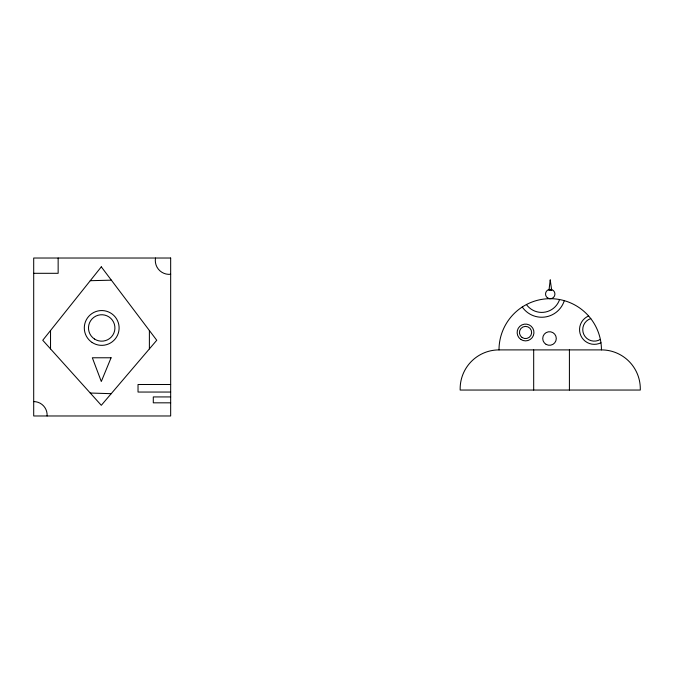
<?xml version="1.0" encoding="UTF-8"?>
<svg xmlns="http://www.w3.org/2000/svg" width="674" height="674" viewBox="0 0 674 674"><rect width="100%" height="100%" fill="white"/><g stroke="black" fill="none" stroke-linecap="round" stroke-linejoin="round"><path stroke-width="1.01" d="M90.249 280.704L111.362 280.165M33.7 273.307L58.149 273.307L58.149 258.024M499.004 349.899L601.452 349.899A38.848 38.848 0 0 1 640.3 388.746L640.3 390.044L460.157 390.044L460.157 388.746A38.848 38.848 0 0 1 499.004 349.899A51.224 51.224 0 0 1 550.228 298.683A51.224 51.224 0 0 1 601.452 349.899M170.665 384.5L138.027 384.5L138.027 392.049L170.665 392.049M170.665 396.927L153.293 396.927L153.293 402.825L170.665 402.825M90.249 393.026L111.21 393.683M569.412 349.899L569.412 390.044M533.682 349.899L533.682 390.044M149.384 330.504L149.384 348.896M50.533 330.504L50.533 348.896M564.298 300.646A23.641 23.641 0 0 1 522.249 306.999M559.58 299.542A18.813 18.813 0 0 1 526.428 304.547M600.955 342.754A14.744 14.744 0 0 1 580.904 335.77A14.744 14.744 0 0 1 588.613 315.988M600.365 339.41A11.542 11.542 0 0 1 583.81 334.422A11.542 11.542 0 0 1 590.778 318.6M170.665 274.284A13.901 13.901 0 0 1 155.509 258.024M33.7 401.586A13.429 13.429 0 0 1 47.096 415.976M550.228 279.963L548.956 290.41L551.72 290.435L550.228 279.963M111.075 357.776L101.302 381.492L92.338 357.776L111.075 357.776M101.302 266.853L42.757 340.26L101.302 405.301L156.747 340.26L101.302 266.853M170.665 258.024L33.7 258.024L33.7 415.976L170.665 415.976L170.665 258.024M547.869 298.127A4.71 4.71 0 0 0 554.946 294.041A4.71 4.71 0 0 0 547.869 289.963A4.71 4.71 0 0 0 547.869 298.127M522.123 337.539A6.108 6.108 0 0 0 531.634 332.914A6.108 6.108 0 0 0 522.881 326.991A6.108 6.108 0 0 0 522.123 337.539M546.117 344.372A6.774 6.774 0 0 0 556.286 338.5A6.774 6.774 0 0 0 546.117 332.636A6.774 6.774 0 0 0 546.117 344.372M520.834 339.443A8.408 8.408 0 0 0 533.934 333.082A8.408 8.408 0 0 0 521.878 324.919A8.408 8.408 0 0 0 520.834 339.443M94.444 338.997A13.219 13.219 0 0 0 114.9 328.718A13.219 13.219 0 0 0 95.767 316.148A13.219 13.219 0 0 0 94.444 338.997M92.144 342.493A17.398 17.398 0 0 0 119.079 328.963A17.398 17.398 0 0 0 93.888 312.407A17.398 17.398 0 0 0 92.144 342.493"/></g></svg>
